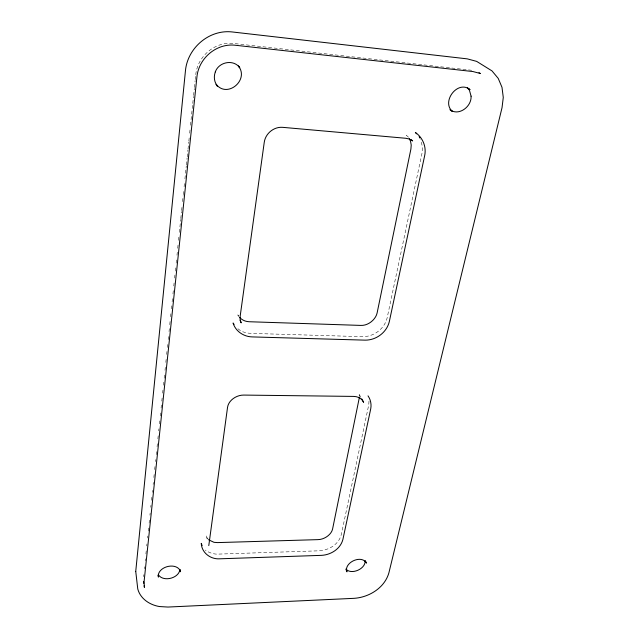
<?xml version="1.0" encoding="UTF-8"?>
<svg xmlns="http://www.w3.org/2000/svg" width="639" height="639" viewBox="0 0 639 639"><rect width="100%" height="100%" fill="white"/><g stroke="black" fill="none" stroke-linecap="round" stroke-linejoin="round"><path stroke-width="0.48" stroke-dasharray="3.19 2.4" d="M369.007 401.14L368.751 404.854L341.29 534.651C338.838 544.332 329.109 550.131 319.292 550.802L218.322 554.101C213.722 554.5 208.258 552.384 205.271 550.067M143.535 576.705L143.743 574.717M144.358 568.766L144.566 566.777M145.181 560.826L145.388 558.845M145.908 553.877L146.219 550.906M146.73 545.946L146.938 543.957M147.561 538.006L147.769 536.017M148.28 531.057L148.591 528.086M149.111 523.117L149.414 520.146M149.933 515.186L150.141 513.197M150.756 507.246L150.964 505.257M151.483 500.297L151.794 497.318M152.306 492.357L152.513 490.377M153.128 484.426L153.336 482.437M153.855 477.477L154.167 474.497M154.678 469.537L154.989 466.558M155.509 461.598L155.716 459.617M156.228 454.656L156.539 451.677M157.058 446.717L157.362 443.738M157.881 438.777L158.192 435.798M158.704 430.838L158.911 428.857M159.43 423.897L159.742 420.917M160.253 415.957L160.565 412.978M161.084 408.017L161.387 405.038M161.803 401.076L162.114 398.097M162.625 393.137L162.937 390.157M163.456 385.197L163.768 382.218M164.175 378.248L164.59 374.278M165.006 370.316L165.309 367.337M165.828 362.377L166.14 359.398M166.651 354.437L166.963 351.458M167.378 347.488L167.69 344.517M168.201 339.557L168.512 336.577M169.031 331.617L169.335 328.638M169.75 324.668L170.166 320.698M170.573 316.728L170.885 313.757M171.404 308.797L171.715 305.817M172.123 301.848L172.538 297.878M172.953 293.908L173.361 289.938M173.776 285.968L174.088 282.997M174.599 278.037L174.91 275.058M175.326 271.088L175.741 267.118M176.148 263.148L176.564 259.178M176.979 255.209L177.283 252.237M177.698 248.267L178.113 244.298M178.521 240.328L178.936 236.358M179.351 232.388L180.693 219.489M180.797 218.498L181.516 211.549M181.62 210.558L182.139 205.598M182.546 201.628L183.169 195.678M183.273 194.687L183.689 190.718M184.096 186.748L184.511 182.778M184.927 178.808L186.268 165.908M186.372 164.918L187.091 157.969M187.195 156.978L187.914 150.029M188.018 149.039L188.745 142.098M188.848 141.099L189.256 137.137M189.671 133.168L190.087 129.198M190.502 125.228L192.666 104.389M192.77 103.398L193.489 96.449M193.593 95.459L194.32 88.509M194.424 87.519L195.143 80.578M195.246 79.579L195.662 75.618M195.766 74.619C197.555 56.312 214.952 41.375 233.435 43.444L472.069 70.322M237.908 328.734C241.582 332 245.751 333.007 250.392 333.358L362.537 336.681C373.767 336.833 384.59 328.805 387.17 317.783L422.012 153.176L422.515 147.186L420.67 139.733M408.529 137.233L406.468 135.38L408.361 137.409M208.849 539.915L207.212 538.062L206.253 535.546L207.635 541.033M238.81 316.305L237.844 314.883L238.954 317.543M360.747 397.202L358.759 393.504L359.469 396.404"/><path stroke-width="0.96" d="M359.422 397.178L332.56 529.132C331.385 534.468 324.588 539.548 317.91 539.635L217.532 542.599L213.985 542.319L208.849 539.915M478.97 72.646L480.368 73.509L472.98 71.552L235.096 45.225C216.389 43.14 198.769 58.253 196.94 76.792L144.047 582.017L144.398 587.377L144.142 585.779M346.482 569.557C351.921 574.82 365.716 568.838 365.101 560.842L365.181 561.17M239.609 317.527C242.469 320.251 245.52 321.593 249.202 321.736L360.739 325.411C368.256 325.842 375.74 319.444 377.106 313.006L410.909 149.015L411.22 145.037L410.526 141.235L409.272 138.703M411.268 139.693L412.642 140.923L409.391 139.054L405.877 138.288L282.646 127.337C273.835 126.61 265.497 133.495 264.266 142.201L240.16 316.265L240.176 319.819L241.167 322.863L240.056 320.203M416.62 133.823L415.358 132.457C422.842 137.585 426.644 146.978 424.623 155.852L389.311 321.625C386.755 332.424 376.147 340.275 365.141 340.148L252.213 336.913C243.763 336.729 235.511 331.29 233.083 322.999L234.058 324.428M158.48 574.956C163.432 582.185 178.704 578.311 179.855 569.788L179.855 570.124M419.152 136.554L419.839 138.032M361.706 398.896L363.607 402.29C362.033 398.52 357.88 396.452 353.718 396.412L243.723 395.078C236.286 394.99 228.474 400.461 227.532 407.402L208.785 545.602M365.46 561.002L366.466 563.103C361.898 554.748 345.787 561.633 346.482 570.196L346.977 571.841L345.827 569.085M202.132 545.642L201.261 543.366C201.692 552.943 210.75 559.548 219.928 558.805L321.625 555.347C330.93 554.852 340.467 548.893 342.887 539.516L370.716 408.896C371.61 404.367 370.652 399.623 368.016 395.853M180.158 569.796L180.557 571.729L179.839 569.948C174.926 562.552 159.327 566.521 158.28 575.172L158.416 577.097L158.073 575.148M143.647 581.602L143.767 583.383M471.087 96.177L469.433 90.227L467.373 87.831L470.048 89.62C457.58 79.587 440.99 101.952 452.532 111.537L449.976 109.628C458.275 116.418 471.718 107.009 471.087 96.177M135.74 571.402L137.768 588.99C140.428 598.895 149.838 604.973 159.526 606.555L167.929 607.05L354.238 598.32C369.166 597.281 384.582 587.864 388.871 572.927L502.03 107.687L503.276 97.447L501.99 87.311L498.228 78.389L492.006 70.913L476.662 61.384L467.277 58.868L232.165 31.95C209.201 29.298 187.562 47.933 185.454 70.705L135.74 571.402M215.303 71.919C213.554 77.007 214.169 81.8 217.364 86.145L216.11 84.26C227.3 98.733 249.553 79.779 238.347 65.945L239.745 67.718C233.626 59.02 218.818 61.783 215.303 71.919"/></g></svg>
